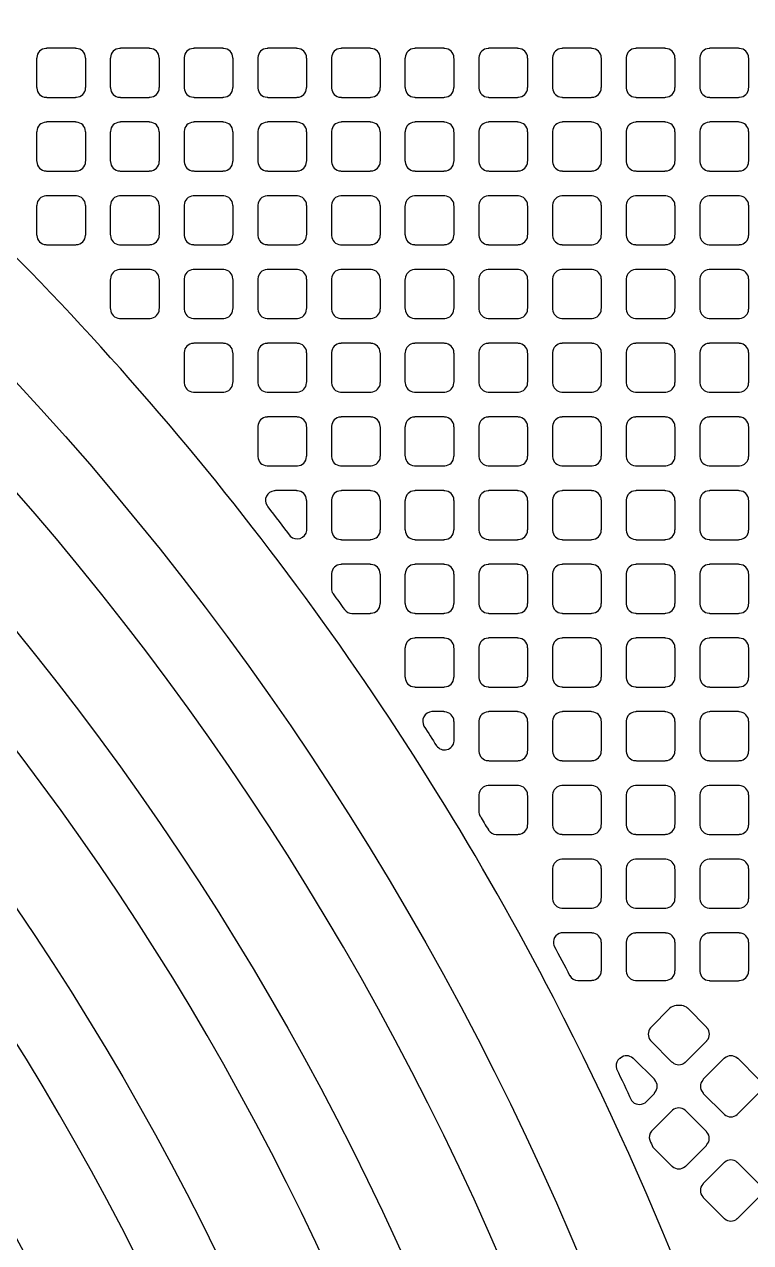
# Model space of a CAD drawing. Extents: x 3811 to 4077, y -444 to -307.
# Drawn here: x 3994.734 to 3996.236, y -387.772 to -385.253 of the extents above; entities that cross this region are included whole.
import ezdxf

# ---------------------------------------------------------------- set-up
doc = ezdxf.new("R2010")
doc.units = 0
doc.layers.add('gbr-dxf', color=7, linetype='Continuous')

msp = doc.modelspace()

# ---------------------------------------------------------------- linework, layer by layer
at = {"layer": 'gbr-dxf', "linetype": 'Continuous'}
for points in [[(3992.0164, -383.2857), (3994.5558, -385.8251, -0.008901), (3994.5575, -385.8268, -0.198817), (3996.3632, -390.1885, -0.009964)], [(3996.3446, -393.5457, -0.19768), (3996.1778, -393.1404, -0.007691), (3996.1778, -393.1384), (3996.1778, -392.4914, -0.189007), (3996.1981, -392.4396, -0.010551), (3996.2002, -392.4375), (3996.2055, -392.4321, 0.168586), (3996.2108, -392.4201), (3996.2108, -390.1886, -0.009921), (3996.2108, -390.1859, 0.198805), (3994.448, -385.9329, -0.008527), (3994.4465, -385.9312), (3991.9084, -383.3931, -0.047409)], [(3991.7589, -383.5087), (3994.3264, -386.0762, -0.008541), (3994.328, -386.0778, -0.198904), (3996.0331, -390.1944, -0.009964), (3996.033, -390.1971), (3996.033, -393.371, -0.009957), (3996.0331, -393.3738, 0.198888), (3996.1228, -393.5904, -0.013799), (3996.1255, -393.5933), (3996.28, -393.7478, -0.008651)], [(3996.7069, -394.0779, -0.198008), (3996.1757, -393.8589, -0.009097), (3996.1739, -393.8572), (3996.0149, -393.6982, -0.015037), (3996.0119, -393.695, -0.19468), (3995.8807, -393.3768, -0.010745), (3995.8806, -393.3738), (3995.8806, -390.1964, -0.007697), (3995.8806, -390.1945, -0.011768), (3995.8807, -390.1911, 0.198646), (3994.2219, -386.1872, -0.008795), (3994.2202, -386.1856), (3991.6493, -383.6147, -0.041071)], [(3991.5087, -383.7362), (3994.0498, -386.2772, -0.013686), (3994.0527, -386.28, -0.198913), (3995.7011, -390.2594, -0.007684), (3995.7011, -390.2614), (3995.7011, -393.4162, -0.007344), (3995.701, -393.418, 0.198037), (3995.8555, -393.789, -0.008541), (3995.8571, -393.7907), (3996.0772, -394.0108, -0.01376), (3996.0801, -394.0135, 0.19883), (3996.4194, -394.154, -0.007665)], [(3996.4173, -394.3064, -0.196204), (3995.9754, -394.1243, -0.01471), (3995.9722, -394.1214), (3995.7477, -393.8968, -0.009258), (3995.746, -393.895, -0.197955), (3995.5486, -393.4162, -0.007691), (3995.5487, -393.4142), (3995.5487, -390.2595, -0.007639), (3995.5487, -390.2575, 0.198631), (3993.9477, -386.3906, -0.013852), (3993.9448, -386.3878), (3991.3972, -383.8402, -0.041025)], [(3991.3235, -384.0691), (3993.8351, -386.5808, -0.019676), (3993.8373, -386.5828, -0.198904), (3995.3346, -390.1977, -0.01087), (3995.3345, -390.1991), (3995.3345, -393.3908, -0.010722), (3995.3345, -393.3921, 0.198521), (3995.5908, -394.0095, -0.012506), (3995.592, -394.0107), (3995.7125, -394.1312, -0.019717), (3995.7146, -394.1332, 0.198972), (3996.3165, -394.3826, -0.010857)], [(3996.3151, -394.4588, -0.197764), (3995.6627, -394.1891, -0.01972), (3995.6606, -394.1871), (3995.5369, -394.0634, -0.012236), (3995.5358, -394.0623, -0.198468), (3995.2583, -393.3908, -0.01087), (3995.2583, -393.3894), (3995.2583, -390.1977, -0.010844), (3995.2584, -390.1964, 0.19869), (3993.7854, -386.6386, -0.019288), (3993.7833, -386.6367), (3991.2677, -384.1211, -0.042856)], [(3991.1243, -384.3089), (3993.665, -386.8495, -0.01212), (3993.6661, -386.8507, -0.198692), (3995.0297, -390.1417, -0.016823), (3995.0298, -390.1441), (3995.0298, -390.1441, -0.01087), (3995.0297, -390.1455), (3995.0297, -393.4355, -0.010757), (3995.0297, -393.4368, 0.198637), (3995.3439, -394.1939, -0.012534), (3995.3451, -394.1951), (3995.4, -394.2501, -0.019705), (3995.4021, -394.252, 0.198958), (3996.0851, -394.535, -0.01087), (3996.0865, -394.535), (3997.8888, -394.535, -0.014192)], [(3997.8868, -394.6112), (3996.0851, -394.6112, -0.011022), (3996.0837, -394.6112, -0.197884), (3995.3503, -394.3079, -0.019695), (3995.3482, -394.306), (3995.29, -394.2478, -0.012167), (3995.2889, -394.2467, -0.198591), (3994.9535, -393.4355, -0.01087), (3994.9535, -393.4341), (3994.9535, -390.1461, -0.014135), (3994.9535, -390.1441, 0.19892), (3993.6111, -386.9034, -0.012506), (3993.6099, -386.9022), (3991.0686, -384.3609, -0.042133)], [(3996.3372, -388.5908, 0.055953), (3995.83, -387.2683, -0.032848), (3995.8285, -387.2654, 0.07689), (3994.6818, -385.6991, -0.024028), (3994.6802, -385.6974), (3993.3644, -384.3815, -0.019428)]]:
    msp.add_lwpolyline(points, format="xyb", dxfattribs=at)
for points in [[(3994.7595, -385.3831, -0.095462), (3994.7599, -385.385, 0.393729), (3994.7787, -385.4039, -0.088868), (3994.7805, -385.4042), (3994.8399, -385.4042, -0.098843), (3994.8418, -385.4038, 0.393729), (3994.8607, -385.3849, -0.088868), (3994.861, -385.3832), (3994.861, -385.3238, -0.092621), (3994.8606, -385.322, 0.393729), (3994.8418, -385.3031, -0.09841), (3994.8399, -385.3027), (3994.7807, -385.3027, -0.101214), (3994.7788, -385.3031, 0.393729), (3994.7599, -385.322, -0.09841), (3994.7595, -385.3239)], [(3994.9118, -385.3831, -0.098843), (3994.9123, -385.385, 0.393729), (3994.9311, -385.4039, -0.088868), (3994.9329, -385.4042), (3994.9923, -385.4042, -0.098843), (3994.9942, -385.4038, 0.393729), (3995.0131, -385.3849, -0.09841), (3995.0135, -385.383), (3995.0135, -385.3239, -0.101214), (3995.013, -385.322, 0.393729), (3994.9942, -385.3031, -0.09841), (3994.9923, -385.3027), (3994.9331, -385.3027, -0.101214), (3994.9312, -385.3031, 0.393729), (3994.9123, -385.322, -0.101678), (3994.9118, -385.3239)], [(3995.0643, -385.383, -0.098843), (3995.0648, -385.3849, 0.393729), (3995.0836, -385.4038, -0.09841), (3995.0855, -385.4042), (3995.1447, -385.4042, -0.095462), (3995.1466, -385.4038, 0.393729), (3995.1654, -385.3849, -0.09841), (3995.1659, -385.383), (3995.1659, -385.3239, -0.101214), (3995.1654, -385.322, 0.393729), (3995.1465, -385.3031, -0.101678), (3995.1446, -385.3027), (3995.0856, -385.3027, -0.104567), (3995.0835, -385.3031, 0.393729), (3995.0647, -385.322, -0.088868), (3995.0643, -385.3237)], [(3995.2167, -385.3831, -0.095462), (3995.2171, -385.385, 0.393729), (3995.236, -385.4038, -0.092282), (3995.2378, -385.4042), (3995.2972, -385.4042, -0.089302), (3995.2989, -385.4039, 0.393729), (3995.3178, -385.385, -0.101678), (3995.3183, -385.383), (3995.3183, -385.3237, -0.092621), (3995.3179, -385.3219, 0.393729), (3995.299, -385.3031, -0.095482), (3995.2971, -385.3027), (3995.2379, -385.3027, -0.098843), (3995.236, -385.3031, 0.393729), (3995.2171, -385.322, -0.09841), (3995.2167, -385.3239)], [(3995.3691, -385.3831, -0.095462), (3995.3695, -385.385, 0.393729), (3995.3883, -385.4039, -0.088868), (3995.3901, -385.4042), (3995.4495, -385.4042, -0.098843), (3995.4514, -385.4038, 0.393729), (3995.4703, -385.3849, -0.088868), (3995.4706, -385.3832), (3995.4706, -385.3238, -0.092621), (3995.4702, -385.322, 0.393729), (3995.4514, -385.3031, -0.09841), (3995.4495, -385.3027), (3995.3903, -385.3027, -0.101214), (3995.3884, -385.3031, 0.393729), (3995.3695, -385.322, -0.09841), (3995.3691, -385.3239)], [(3995.5214, -385.3829, -0.104567), (3995.5219, -385.3849, 0.393729), (3995.5408, -385.4038, -0.095482), (3995.5426, -385.4042), (3995.602, -385.4042, -0.092621), (3995.6037, -385.4038, 0.393729), (3995.6226, -385.385, -0.104195), (3995.6231, -385.383), (3995.6231, -385.3241, -0.10699), (3995.6226, -385.322, 0.393729), (3995.6037, -385.3031, -0.104195), (3995.6017, -385.3027), (3995.5427, -385.3027, -0.095462), (3995.5408, -385.3031, 0.393729), (3995.522, -385.3219, -0.107228), (3995.5214, -385.324)], [(3995.6739, -385.3831, -0.095462), (3995.6743, -385.3849, 0.393729), (3995.6932, -385.4038, -0.095482), (3995.695, -385.4042), (3995.7544, -385.4042, -0.092621), (3995.7561, -385.4038, 0.393729), (3995.775, -385.385, -0.101678), (3995.7755, -385.383), (3995.7755, -385.324, -0.104567), (3995.775, -385.322, 0.393729), (3995.7561, -385.3031, -0.104195), (3995.7541, -385.3027), (3995.6951, -385.3027, -0.095462), (3995.6932, -385.3031, 0.393729), (3995.6744, -385.3219, -0.09841), (3995.6739, -385.3238)], [(3995.8263, -385.3831, -0.095462), (3995.8267, -385.385, 0.393729), (3995.8456, -385.4038, -0.092282), (3995.8474, -385.4042), (3995.9068, -385.4042, -0.089302), (3995.9085, -385.4039, 0.393729), (3995.9274, -385.385, -0.101678), (3995.9279, -385.383), (3995.9279, -385.3237, -0.092621), (3995.9275, -385.3219, 0.393729), (3995.9086, -385.3031, -0.095482), (3995.9067, -385.3027), (3995.8475, -385.3027, -0.098843), (3995.8456, -385.3031, 0.393729), (3995.8267, -385.322, -0.09841), (3995.8263, -385.3239)], [(3995.9787, -385.383, -0.101214), (3995.9791, -385.3849, 0.393729), (3995.998, -385.4038, -0.095482), (3995.9998, -385.4042), (3996.0592, -385.4042, -0.092621), (3996.0609, -385.4038, 0.393729), (3996.0798, -385.385, -0.095482), (3996.0802, -385.3831), (3996.0802, -385.3239, -0.098843), (3996.0798, -385.322, 0.393729), (3996.0609, -385.3031, -0.104195), (3996.0589, -385.3027), (3995.9999, -385.3027, -0.095462), (3995.998, -385.3031, 0.393729), (3995.9792, -385.3219, -0.104195), (3995.9787, -385.3239)], [(3996.131, -385.3831, -0.098843), (3996.1315, -385.385, 0.393729), (3996.1503, -385.4039, -0.088868), (3996.1521, -385.4042), (3996.2115, -385.4042, -0.098843), (3996.2134, -385.4038, 0.393729), (3996.2323, -385.3849, -0.09841), (3996.2327, -385.383), (3996.2327, -385.3239, -0.101214), (3996.2322, -385.322, 0.393729), (3996.2134, -385.3031, -0.09841), (3996.2115, -385.3027), (3996.1523, -385.3027, -0.101214), (3996.1504, -385.3031, 0.393729), (3996.1315, -385.322, -0.101678), (3996.131, -385.3239)], [(3994.7595, -385.5355, -0.095462), (3994.7599, -385.5374, 0.393729), (3994.7787, -385.5563, -0.09841), (3994.7806, -385.5567), (3994.8397, -385.5567, -0.10699), (3994.8418, -385.5562, 0.393729), (3994.8607, -385.5373, -0.088868), (3994.861, -385.5356), (3994.861, -385.4762, -0.092621), (3994.8606, -385.4744, 0.393729), (3994.8418, -385.4555, -0.101678), (3994.8398, -385.455), (3994.7808, -385.455, -0.104567), (3994.7788, -385.4555, 0.393729), (3994.7599, -385.4744, -0.09841), (3994.7595, -385.4763)], [(3994.9118, -385.5355, -0.098843), (3994.9123, -385.5374, 0.393729), (3994.9311, -385.5563, -0.09841), (3994.933, -385.5567), (3994.9921, -385.5567, -0.10699), (3994.9942, -385.5562, 0.393729), (3995.0131, -385.5373, -0.09841), (3995.0135, -385.5354), (3995.0135, -385.4763, -0.101214), (3995.013, -385.4744, 0.393729), (3994.9942, -385.4555, -0.101678), (3994.9922, -385.455), (3994.9332, -385.455, -0.104567), (3994.9312, -385.4555, 0.393729), (3994.9123, -385.4744, -0.101678), (3994.9118, -385.4763)], [(3995.0643, -385.5354, -0.098843), (3995.0648, -385.5373, 0.393729), (3995.0836, -385.5562, -0.107228), (3995.0857, -385.5567), (3995.1446, -385.5567, -0.104567), (3995.1466, -385.5562, 0.393729), (3995.1654, -385.5373, -0.09841), (3995.1659, -385.5354), (3995.1659, -385.4763, -0.101214), (3995.1654, -385.4744, 0.393729), (3995.1465, -385.4555, -0.104195), (3995.1445, -385.455), (3995.0856, -385.455, -0.10699), (3995.0835, -385.4555, 0.393729), (3995.0647, -385.4744, -0.088868), (3995.0643, -385.4761)], [(3995.2167, -385.5355, -0.095462), (3995.2171, -385.5374, 0.393729), (3995.236, -385.5562, -0.101678), (3995.2379, -385.5567), (3995.297, -385.5567, -0.098843), (3995.2989, -385.5563, 0.393729), (3995.3178, -385.5374, -0.101678), (3995.3183, -385.5354), (3995.3183, -385.4761, -0.092621), (3995.3179, -385.4743, 0.393729), (3995.299, -385.4555, -0.09841), (3995.2971, -385.455), (3995.2379, -385.455, -0.101214), (3995.236, -385.4555, 0.393729), (3995.2171, -385.4744, -0.09841), (3995.2167, -385.4763)], [(3995.3691, -385.5355, -0.095462), (3995.3695, -385.5374, 0.393729), (3995.3883, -385.5563, -0.09841), (3995.3902, -385.5567), (3995.4493, -385.5567, -0.10699), (3995.4514, -385.5562, 0.393729), (3995.4703, -385.5373, -0.088868), (3995.4706, -385.5356), (3995.4706, -385.4762, -0.092621), (3995.4702, -385.4744, 0.393729), (3995.4514, -385.4555, -0.101678), (3995.4494, -385.455), (3995.3904, -385.455, -0.104567), (3995.3884, -385.4555, 0.393729), (3995.3695, -385.4744, -0.09841), (3995.3691, -385.4763)], [(3995.5214, -385.5353, -0.104567), (3995.5219, -385.5373, 0.393729), (3995.5408, -385.5562, -0.104195), (3995.5428, -385.5567), (3995.6018, -385.5567, -0.101214), (3995.6037, -385.5562, 0.393729), (3995.6226, -385.5374, -0.104195), (3995.6231, -385.5354), (3995.6231, -385.4765, -0.10699), (3995.6226, -385.4744, 0.393729), (3995.6037, -385.4555, -0.107228), (3995.6017, -385.455), (3995.5427, -385.455, -0.098843), (3995.5408, -385.4555, 0.393729), (3995.522, -385.4743, -0.107228), (3995.5214, -385.4764)], [(3995.6739, -385.5355, -0.095462), (3995.6743, -385.5373, 0.393729), (3995.6932, -385.5562, -0.104195), (3995.6952, -385.5567), (3995.7542, -385.5567, -0.101214), (3995.7561, -385.5562, 0.393729), (3995.775, -385.5374, -0.101678), (3995.7755, -385.5354), (3995.7755, -385.4764, -0.104567), (3995.775, -385.4744, 0.393729), (3995.7561, -385.4555, -0.107228), (3995.7541, -385.455), (3995.6951, -385.455, -0.098843), (3995.6932, -385.4555, 0.393729), (3995.6744, -385.4743, -0.09841), (3995.6739, -385.4762)], [(3995.8263, -385.5355, -0.095462), (3995.8267, -385.5374, 0.393729), (3995.8456, -385.5562, -0.101678), (3995.8475, -385.5567), (3995.9066, -385.5567, -0.098843), (3995.9085, -385.5563, 0.393729), (3995.9274, -385.5374, -0.101678), (3995.9279, -385.5354), (3995.9279, -385.4761, -0.092621), (3995.9275, -385.4743, 0.393729), (3995.9086, -385.4555, -0.09841), (3995.9067, -385.455), (3995.8475, -385.455, -0.101214), (3995.8456, -385.4555, 0.393729), (3995.8267, -385.4744, -0.09841), (3995.8263, -385.4763)], [(3995.9787, -385.5354, -0.101214), (3995.9791, -385.5373, 0.393729), (3995.998, -385.5562, -0.104195), (3996, -385.5567), (3996.059, -385.5567, -0.101214), (3996.0609, -385.5562, 0.393729), (3996.0798, -385.5374, -0.095482), (3996.0802, -385.5355), (3996.0802, -385.4763, -0.098843), (3996.0798, -385.4744, 0.393729), (3996.0609, -385.4555, -0.107228), (3996.0589, -385.455), (3995.9999, -385.455, -0.098843), (3995.998, -385.4555, 0.393729), (3995.9792, -385.4743, -0.104195), (3995.9787, -385.4763)], [(3996.131, -385.5355, -0.098843), (3996.1315, -385.5374, 0.393729), (3996.1503, -385.5563, -0.09841), (3996.1522, -385.5567), (3996.2113, -385.5567, -0.10699), (3996.2134, -385.5562, 0.393729), (3996.2323, -385.5373, -0.09841), (3996.2327, -385.5354), (3996.2327, -385.4763, -0.101214), (3996.2322, -385.4744, 0.393729), (3996.2134, -385.4555, -0.101678), (3996.2114, -385.455), (3996.1524, -385.455, -0.104567), (3996.1504, -385.4555, 0.393729), (3996.1315, -385.4744, -0.101678), (3996.131, -385.4763)], [(3994.7595, -385.688, -0.119351), (3994.7599, -385.6897, 0.393743), (3994.7788, -385.7086, -0.119092), (3994.7805, -385.7091), (3994.8398, -385.7091, -0.101214), (3994.8418, -385.7086, 0.393729), (3994.8606, -385.6897, -0.092282), (3994.861, -385.688), (3994.861, -385.6286, -0.095462), (3994.8606, -385.6268, 0.393729), (3994.8417, -385.6079, -0.095482), (3994.8399, -385.6075), (3994.7806, -385.6075, -0.098843), (3994.7787, -385.6079, 0.393729), (3994.7599, -385.6268, -0.095482), (3994.7595, -385.6287)], [(3994.9118, -385.6879, -0.098843), (3994.9123, -385.6898, 0.393729), (3994.9311, -385.7087, -0.095482), (3994.933, -385.7091), (3994.9922, -385.7091, -0.104567), (3994.9942, -385.7086, 0.393729), (3995.0131, -385.6897, -0.09841), (3995.0135, -385.6878), (3995.0135, -385.6287, -0.101214), (3995.013, -385.6268, 0.393729), (3994.9942, -385.6079, -0.092282), (3994.9924, -385.6075), (3994.933, -385.6075, -0.095462), (3994.9312, -385.6079, 0.393729), (3994.9123, -385.6268, -0.101678), (3994.9118, -385.6287)], [(3995.0643, -385.6878, -0.098843), (3995.0648, -385.6897, 0.393729), (3995.0836, -385.7086, -0.104195), (3995.0856, -385.7091), (3995.1446, -385.7091, -0.101214), (3995.1466, -385.7086, 0.393729), (3995.1654, -385.6897, -0.09841), (3995.1659, -385.6878), (3995.1659, -385.6287, -0.101214), (3995.1654, -385.6268, 0.393729), (3995.1465, -385.6079, -0.095482), (3995.1447, -385.6075), (3995.0854, -385.6075, -0.098843), (3995.0835, -385.6079, 0.393729), (3995.0647, -385.6268, -0.088868), (3995.0643, -385.6285)], [(3995.2167, -385.6879, -0.095462), (3995.2171, -385.6898, 0.393729), (3995.236, -385.7086, -0.09841), (3995.2379, -385.7091), (3995.2971, -385.7091, -0.095462), (3995.2989, -385.7087, 0.393729), (3995.3178, -385.6898, -0.101678), (3995.3183, -385.6878), (3995.3183, -385.6285, -0.092621), (3995.3179, -385.6267, 0.393729), (3995.299, -385.6079, -0.088868), (3995.2973, -385.6075), (3995.2378, -385.6075, -0.092621), (3995.236, -385.6079, 0.393729), (3995.2171, -385.6268, -0.09841), (3995.2167, -385.6287)], [(3995.3691, -385.6879, -0.095462), (3995.3695, -385.6898, 0.393729), (3995.3883, -385.7087, -0.095482), (3995.3902, -385.7091), (3995.4494, -385.7091, -0.104567), (3995.4514, -385.7086, 0.393729), (3995.4703, -385.6897, -0.088868), (3995.4706, -385.688), (3995.4706, -385.6286, -0.092621), (3995.4702, -385.6268, 0.393729), (3995.4514, -385.6079, -0.092282), (3995.4496, -385.6075), (3995.3902, -385.6075, -0.095462), (3995.3884, -385.6079, 0.393729), (3995.3695, -385.6268, -0.09841), (3995.3691, -385.6287)], [(3995.5214, -385.6877, -0.104567), (3995.5219, -385.6897, 0.393729), (3995.5408, -385.7086, -0.101678), (3995.5427, -385.7091), (3995.6018, -385.7091, -0.098843), (3995.6037, -385.7086, 0.393729), (3995.6226, -385.6898, -0.104195), (3995.6231, -385.6878), (3995.6231, -385.6289, -0.10699), (3995.6226, -385.6268, 0.393729), (3995.6037, -385.6079, -0.09841), (3995.6018, -385.6075), (3995.5425, -385.6075, -0.089302), (3995.5408, -385.6079, 0.393729), (3995.522, -385.6267, -0.107228), (3995.5214, -385.6288)], [(3995.6739, -385.6879, -0.095462), (3995.6743, -385.6897, 0.393729), (3995.6932, -385.7086, -0.101678), (3995.6951, -385.7091), (3995.7542, -385.7091, -0.098843), (3995.7561, -385.7086, 0.393729), (3995.775, -385.6898, -0.101678), (3995.7755, -385.6878), (3995.7755, -385.6288, -0.104567), (3995.775, -385.6268, 0.393729), (3995.7561, -385.6079, -0.09841), (3995.7542, -385.6075), (3995.6949, -385.6075, -0.089302), (3995.6932, -385.6079, 0.393729), (3995.6744, -385.6267, -0.09841), (3995.6739, -385.6286)], [(3995.8263, -385.6879, -0.095462), (3995.8267, -385.6898, 0.393729), (3995.8456, -385.7086, -0.09841), (3995.8475, -385.7091), (3995.9067, -385.7091, -0.095462), (3995.9085, -385.7087, 0.393729), (3995.9274, -385.6898, -0.101678), (3995.9279, -385.6878), (3995.9279, -385.6285, -0.092621), (3995.9275, -385.6267, 0.393729), (3995.9086, -385.6079, -0.088868), (3995.9069, -385.6075), (3995.8474, -385.6075, -0.092621), (3995.8456, -385.6079, 0.393729), (3995.8267, -385.6268, -0.09841), (3995.8263, -385.6287)], [(3995.9787, -385.6878, -0.101214), (3995.9791, -385.6897, 0.393729), (3995.998, -385.7086, -0.101678), (3995.9999, -385.7091), (3996.059, -385.7091, -0.098843), (3996.0609, -385.7086, 0.393729), (3996.0798, -385.6898, -0.095482), (3996.0802, -385.6879), (3996.0802, -385.6287, -0.098843), (3996.0798, -385.6268, 0.393729), (3996.0609, -385.6079, -0.09841), (3996.059, -385.6075), (3995.9997, -385.6075, -0.089302), (3995.998, -385.6079, 0.393729), (3995.9792, -385.6267, -0.104195), (3995.9787, -385.6287)], [(3996.131, -385.6879, -0.098843), (3996.1315, -385.6898, 0.393729), (3996.1503, -385.7087, -0.095482), (3996.1522, -385.7091), (3996.2114, -385.7091, -0.104567), (3996.2134, -385.7086, 0.393729), (3996.2323, -385.6897, -0.09841), (3996.2327, -385.6878), (3996.2327, -385.6287, -0.101214), (3996.2322, -385.6268, 0.393729), (3996.2134, -385.6079, -0.092282), (3996.2116, -385.6075), (3996.1522, -385.6075, -0.095462), (3996.1504, -385.6079, 0.393729), (3996.1315, -385.6268, -0.101678), (3996.131, -385.6287)], [(3994.9118, -385.8403, -0.098843), (3994.9123, -385.8422, 0.393729), (3994.9311, -385.8611, -0.092282), (3994.9329, -385.8615), (3994.9922, -385.8615, -0.101214), (3994.9942, -385.861, 0.393729), (3995.0131, -385.8421, -0.09841), (3995.0135, -385.8402), (3995.0135, -385.7811, -0.101214), (3995.013, -385.7792, 0.393729), (3994.9942, -385.7603, -0.095482), (3994.9923, -385.7599), (3994.9331, -385.7599, -0.098843), (3994.9312, -385.7603, 0.393729), (3994.9123, -385.7792, -0.101678), (3994.9118, -385.7811)], [(3995.0643, -385.8402, -0.098843), (3995.0648, -385.8421, 0.393729), (3995.0836, -385.861, -0.101678), (3995.0856, -385.8615), (3995.1447, -385.8615, -0.098843), (3995.1466, -385.861, 0.393729), (3995.1654, -385.8421, -0.09841), (3995.1659, -385.8402), (3995.1659, -385.7811, -0.101214), (3995.1654, -385.7792, 0.393729), (3995.1465, -385.7603, -0.09841), (3995.1446, -385.7599), (3995.0855, -385.7599, -0.101214), (3995.0835, -385.7603, 0.393729), (3995.0647, -385.7792, -0.088868), (3995.0643, -385.7809)], [(3995.2167, -385.8403, -0.095462), (3995.2171, -385.8422, 0.393729), (3995.236, -385.861, -0.095482), (3995.2378, -385.8615), (3995.2971, -385.8615, -0.092621), (3995.2989, -385.8611, 0.393729), (3995.3178, -385.8422, -0.101678), (3995.3183, -385.8402), (3995.3183, -385.7809, -0.092621), (3995.3179, -385.7791, 0.393729), (3995.299, -385.7603, -0.092282), (3995.2972, -385.7599), (3995.2378, -385.7599, -0.095462), (3995.236, -385.7603, 0.393729), (3995.2171, -385.7792, -0.09841), (3995.2167, -385.7811)], [(3995.3691, -385.8403, -0.095462), (3995.3695, -385.8422, 0.393729), (3995.3883, -385.8611, -0.092282), (3995.3901, -385.8615), (3995.4494, -385.8615, -0.101214), (3995.4514, -385.861, 0.393729), (3995.4703, -385.8421, -0.088868), (3995.4706, -385.8404), (3995.4706, -385.781, -0.092621), (3995.4702, -385.7792, 0.393729), (3995.4514, -385.7603, -0.095482), (3995.4495, -385.7599), (3995.3903, -385.7599, -0.098843), (3995.3884, -385.7603, 0.393729), (3995.3695, -385.7792, -0.09841), (3995.3691, -385.7811)], [(3995.5214, -385.8401, -0.104567), (3995.5219, -385.8421, 0.393729), (3995.5408, -385.861, -0.09841), (3995.5427, -385.8615), (3995.6019, -385.8615, -0.095462), (3995.6037, -385.861, 0.393729), (3995.6226, -385.8422, -0.104195), (3995.6231, -385.8402), (3995.6231, -385.7813, -0.10699), (3995.6226, -385.7792, 0.393729), (3995.6037, -385.7603, -0.101678), (3995.6018, -385.7599), (3995.5426, -385.7599, -0.092621), (3995.5408, -385.7603, 0.393729), (3995.522, -385.7791, -0.107228), (3995.5214, -385.7812)], [(3995.6739, -385.8403, -0.095462), (3995.6743, -385.8421, 0.393729), (3995.6932, -385.861, -0.09841), (3995.6951, -385.8615), (3995.7543, -385.8615, -0.095462), (3995.7561, -385.861, 0.393729), (3995.775, -385.8422, -0.101678), (3995.7755, -385.8402), (3995.7755, -385.7812, -0.104567), (3995.775, -385.7792, 0.393729), (3995.7561, -385.7603, -0.101678), (3995.7542, -385.7599), (3995.695, -385.7599, -0.092621), (3995.6932, -385.7603, 0.393729), (3995.6744, -385.7791, -0.09841), (3995.6739, -385.781)], [(3995.8263, -385.8403, -0.095462), (3995.8267, -385.8422, 0.393729), (3995.8456, -385.861, -0.095482), (3995.8474, -385.8615), (3995.9067, -385.8615, -0.092621), (3995.9085, -385.8611, 0.393729), (3995.9274, -385.8422, -0.101678), (3995.9279, -385.8402), (3995.9279, -385.7809, -0.092621), (3995.9275, -385.7791, 0.393729), (3995.9086, -385.7603, -0.092282), (3995.9068, -385.7599), (3995.8474, -385.7599, -0.095462), (3995.8456, -385.7603, 0.393729), (3995.8267, -385.7792, -0.09841), (3995.8263, -385.7811)], [(3995.9787, -385.8402, -0.101214), (3995.9791, -385.8421, 0.393729), (3995.998, -385.861, -0.09841), (3995.9999, -385.8615), (3996.0591, -385.8615, -0.095462), (3996.0609, -385.861, 0.393729), (3996.0798, -385.8422, -0.095482), (3996.0802, -385.8403), (3996.0802, -385.7811, -0.098843), (3996.0798, -385.7792, 0.393729), (3996.0609, -385.7603, -0.101678), (3996.059, -385.7599), (3995.9998, -385.7599, -0.092621), (3995.998, -385.7603, 0.393729), (3995.9792, -385.7791, -0.104195), (3995.9787, -385.7811)], [(3996.131, -385.8403, -0.098843), (3996.1315, -385.8422, 0.393729), (3996.1503, -385.8611, -0.092282), (3996.1521, -385.8615), (3996.2114, -385.8615, -0.101214), (3996.2134, -385.861, 0.393729), (3996.2323, -385.8421, -0.09841), (3996.2327, -385.8402), (3996.2327, -385.7811, -0.101214), (3996.2322, -385.7792, 0.393729), (3996.2134, -385.7603, -0.095482), (3996.2115, -385.7599), (3996.1523, -385.7599, -0.098843), (3996.1504, -385.7603, 0.393729), (3996.1315, -385.7792, -0.101678), (3996.131, -385.7811)], [(3995.0643, -385.9926, -0.098843), (3995.0648, -385.9945, 0.393729), (3995.0836, -386.0134, -0.09841), (3995.0855, -386.0138), (3995.1447, -386.0138, -0.095462), (3995.1466, -386.0134, 0.393729), (3995.1654, -385.9945, -0.09841), (3995.1659, -385.9926), (3995.1659, -385.9335, -0.101214), (3995.1654, -385.9316, 0.393729), (3995.1465, -385.9127, -0.101678), (3995.1446, -385.9123), (3995.0856, -385.9123, -0.104567), (3995.0835, -385.9127, 0.393729), (3995.0647, -385.9316, -0.088868), (3995.0643, -385.9333)], [(3995.2167, -385.9927, -0.095462), (3995.2171, -385.9946, 0.393729), (3995.236, -386.0134, -0.092282), (3995.2378, -386.0138), (3995.2972, -386.0138, -0.089302), (3995.2989, -386.0135, 0.393729), (3995.3178, -385.9946, -0.101678), (3995.3183, -385.9926), (3995.3183, -385.9333, -0.092621), (3995.3179, -385.9315, 0.393729), (3995.299, -385.9127, -0.095482), (3995.2971, -385.9123), (3995.2379, -385.9123, -0.098843), (3995.236, -385.9127, 0.393729), (3995.2171, -385.9316, -0.09841), (3995.2167, -385.9335)], [(3995.3691, -385.9927, -0.095462), (3995.3695, -385.9946, 0.393729), (3995.3883, -386.0135, -0.088868), (3995.3901, -386.0138), (3995.4495, -386.0138, -0.098843), (3995.4514, -386.0134, 0.393729), (3995.4703, -385.9945, -0.088868), (3995.4706, -385.9928), (3995.4706, -385.9334, -0.092621), (3995.4702, -385.9316, 0.393729), (3995.4514, -385.9127, -0.09841), (3995.4495, -385.9123), (3995.3903, -385.9123, -0.101214), (3995.3884, -385.9127, 0.393729), (3995.3695, -385.9316, -0.09841), (3995.3691, -385.9335)], [(3995.5214, -385.9925, -0.104567), (3995.5219, -385.9945, 0.393729), (3995.5408, -386.0134, -0.095482), (3995.5426, -386.0138), (3995.602, -386.0138, -0.092621), (3995.6037, -386.0134, 0.393729), (3995.6226, -385.9946, -0.104195), (3995.6231, -385.9926), (3995.6231, -385.9337, -0.10699), (3995.6226, -385.9316, 0.393729), (3995.6037, -385.9127, -0.104195), (3995.6017, -385.9123), (3995.5427, -385.9123, -0.095462), (3995.5408, -385.9127, 0.393729), (3995.522, -385.9315, -0.107228), (3995.5214, -385.9336)], [(3995.6739, -385.9927, -0.095462), (3995.6743, -385.9945, 0.393729), (3995.6932, -386.0134, -0.095482), (3995.695, -386.0138), (3995.7544, -386.0138, -0.092621), (3995.7561, -386.0134, 0.393729), (3995.775, -385.9946, -0.101678), (3995.7755, -385.9926), (3995.7755, -385.9336, -0.104567), (3995.775, -385.9316, 0.393729), (3995.7561, -385.9127, -0.104195), (3995.7541, -385.9123), (3995.6951, -385.9123, -0.095462), (3995.6932, -385.9127, 0.393729), (3995.6744, -385.9315, -0.09841), (3995.6739, -385.9334)], [(3995.8263, -385.9927, -0.095462), (3995.8267, -385.9946, 0.393729), (3995.8456, -386.0134, -0.092282), (3995.8474, -386.0138), (3995.9068, -386.0138, -0.089302), (3995.9085, -386.0135, 0.393729), (3995.9274, -385.9946, -0.101678), (3995.9279, -385.9926), (3995.9279, -385.9333, -0.092621), (3995.9275, -385.9315, 0.393729), (3995.9086, -385.9127, -0.095482), (3995.9067, -385.9123), (3995.8475, -385.9123, -0.098843), (3995.8456, -385.9127, 0.393729), (3995.8267, -385.9316, -0.09841), (3995.8263, -385.9335)], [(3995.9787, -385.9926, -0.101214), (3995.9791, -385.9945, 0.393729), (3995.998, -386.0134, -0.095482), (3995.9998, -386.0138), (3996.0592, -386.0138, -0.092621), (3996.0609, -386.0134, 0.393729), (3996.0798, -385.9946, -0.095482), (3996.0802, -385.9927), (3996.0802, -385.9335, -0.098843), (3996.0798, -385.9316, 0.393729), (3996.0609, -385.9127, -0.104195), (3996.0589, -385.9123), (3995.9999, -385.9123, -0.095462), (3995.998, -385.9127, 0.393729), (3995.9792, -385.9315, -0.104195), (3995.9787, -385.9335)], [(3996.131, -385.9927, -0.098843), (3996.1315, -385.9946, 0.393729), (3996.1503, -386.0135, -0.088868), (3996.1521, -386.0138), (3996.2115, -386.0138, -0.098843), (3996.2134, -386.0134, 0.393729), (3996.2323, -385.9945, -0.09841), (3996.2327, -385.9926), (3996.2327, -385.9335, -0.101214), (3996.2322, -385.9316, 0.393729), (3996.2134, -385.9127, -0.09841), (3996.2115, -385.9123), (3996.1523, -385.9123, -0.101214), (3996.1504, -385.9127, 0.393729), (3996.1315, -385.9316, -0.101678), (3996.131, -385.9335)], [(3995.2167, -386.1451, -0.095462), (3995.2171, -386.147, 0.393729), (3995.236, -386.1658, -0.101678), (3995.2379, -386.1663), (3995.297, -386.1663, -0.098843), (3995.2989, -386.1659, 0.393729), (3995.3178, -386.147, -0.101678), (3995.3183, -386.145), (3995.3183, -386.0857, -0.092621), (3995.3179, -386.0839, 0.393729), (3995.299, -386.0651, -0.09841), (3995.2971, -386.0646), (3995.2379, -386.0646, -0.101214), (3995.236, -386.0651, 0.393729), (3995.2171, -386.084, -0.09841), (3995.2167, -386.0859)], [(3995.3691, -386.1451, -0.095462), (3995.3695, -386.147, 0.393729), (3995.3883, -386.1659, -0.09841), (3995.3902, -386.1663), (3995.4493, -386.1663, -0.10699), (3995.4514, -386.1658, 0.393729), (3995.4703, -386.1469, -0.088868), (3995.4706, -386.1452), (3995.4706, -386.0858, -0.092621), (3995.4702, -386.084, 0.393729), (3995.4514, -386.0651, -0.101678), (3995.4494, -386.0646), (3995.3904, -386.0646, -0.104567), (3995.3884, -386.0651, 0.393729), (3995.3695, -386.084, -0.09841), (3995.3691, -386.0859)], [(3995.5214, -386.1449, -0.104567), (3995.5219, -386.1469, 0.393729), (3995.5408, -386.1658, -0.104195), (3995.5428, -386.1663), (3995.6018, -386.1663, -0.101214), (3995.6037, -386.1658, 0.393729), (3995.6226, -386.147, -0.104195), (3995.6231, -386.145), (3995.6231, -386.0861, -0.10699), (3995.6226, -386.084, 0.393729), (3995.6037, -386.0651, -0.107228), (3995.6017, -386.0646), (3995.5427, -386.0646, -0.098843), (3995.5408, -386.0651, 0.393729), (3995.522, -386.0839, -0.107228), (3995.5214, -386.086)], [(3995.6739, -386.1451, -0.095462), (3995.6743, -386.1469, 0.393729), (3995.6932, -386.1658, -0.104195), (3995.6952, -386.1663), (3995.7542, -386.1663, -0.101214), (3995.7561, -386.1658, 0.393729), (3995.775, -386.147, -0.101678), (3995.7755, -386.145), (3995.7755, -386.086, -0.104567), (3995.775, -386.084, 0.393729), (3995.7561, -386.0651, -0.107228), (3995.7541, -386.0646), (3995.6951, -386.0646, -0.098843), (3995.6932, -386.0651, 0.393729), (3995.6744, -386.0839, -0.09841), (3995.6739, -386.0858)], [(3995.8263, -386.1451, -0.095462), (3995.8267, -386.147, 0.393729), (3995.8456, -386.1658, -0.101678), (3995.8475, -386.1663), (3995.9066, -386.1663, -0.098843), (3995.9085, -386.1659, 0.393729), (3995.9274, -386.147, -0.101678), (3995.9279, -386.145), (3995.9279, -386.0857, -0.092621), (3995.9275, -386.0839, 0.393729), (3995.9086, -386.0651, -0.09841), (3995.9067, -386.0646), (3995.8475, -386.0646, -0.101214), (3995.8456, -386.0651, 0.393729), (3995.8267, -386.084, -0.09841), (3995.8263, -386.0859)], [(3995.9787, -386.145, -0.101214), (3995.9791, -386.1469, 0.393729), (3995.998, -386.1658, -0.104195), (3996, -386.1663), (3996.059, -386.1663, -0.101214), (3996.0609, -386.1658, 0.393729), (3996.0798, -386.147, -0.095482), (3996.0802, -386.1451), (3996.0802, -386.0859, -0.098843), (3996.0798, -386.084, 0.393729), (3996.0609, -386.0651, -0.107228), (3996.0589, -386.0646), (3995.9999, -386.0646, -0.098843), (3995.998, -386.0651, 0.393729), (3995.9792, -386.0839, -0.104195), (3995.9787, -386.0859)], [(3996.131, -386.1451, -0.098843), (3996.1315, -386.147, 0.393729), (3996.1503, -386.1659, -0.09841), (3996.1522, -386.1663), (3996.2113, -386.1663, -0.10699), (3996.2134, -386.1658, 0.393729), (3996.2323, -386.1469, -0.09841), (3996.2327, -386.145), (3996.2327, -386.0859, -0.101214), (3996.2322, -386.084, 0.393729), (3996.2134, -386.0651, -0.101678), (3996.2114, -386.0646), (3996.1524, -386.0646, -0.104567), (3996.1504, -386.0651, 0.393729), (3996.1315, -386.084, -0.101678), (3996.131, -386.0859)], [(3995.2361, -386.248, -0.074162), (3995.2376, -386.251, -0.002998), (3995.2839, -386.3111, 0.619209), (3995.3183, -386.2998), (3995.3183, -386.2384, -0.101214), (3995.3178, -386.2364, 0.393729), (3995.2989, -386.2175, -0.09841), (3995.297, -386.2171), (3995.2538, -386.2171, -0.066096), (3995.2509, -386.2177, 0.582395)], [(3995.3691, -386.2975, -0.095462), (3995.3695, -386.2994, 0.393729), (3995.3883, -386.3183, -0.095482), (3995.3902, -386.3187), (3995.4494, -386.3187, -0.104567), (3995.4514, -386.3182, 0.393729), (3995.4703, -386.2993, -0.088868), (3995.4706, -386.2976), (3995.4706, -386.2382, -0.092621), (3995.4702, -386.2364, 0.393729), (3995.4514, -386.2175, -0.092282), (3995.4496, -386.2171), (3995.3902, -386.2171, -0.095462), (3995.3884, -386.2175, 0.393729), (3995.3695, -386.2364, -0.09841), (3995.3691, -386.2383)], [(3995.5214, -386.2973, -0.104567), (3995.5219, -386.2993, 0.393729), (3995.5408, -386.3182, -0.101678), (3995.5427, -386.3187), (3995.6018, -386.3187, -0.098843), (3995.6037, -386.3182, 0.393729), (3995.6226, -386.2994, -0.104195), (3995.6231, -386.2974), (3995.6231, -386.2385, -0.10699), (3995.6226, -386.2364, 0.393729), (3995.6037, -386.2175, -0.09841), (3995.6018, -386.2171), (3995.5425, -386.2171, -0.089302), (3995.5408, -386.2175, 0.393729), (3995.522, -386.2363, -0.107228), (3995.5214, -386.2384)], [(3995.6739, -386.2975, -0.095462), (3995.6743, -386.2993, 0.393729), (3995.6932, -386.3182, -0.101678), (3995.6951, -386.3187), (3995.7542, -386.3187, -0.098843), (3995.7561, -386.3182, 0.393729), (3995.775, -386.2994, -0.101678), (3995.7755, -386.2974), (3995.7755, -386.2384, -0.104567), (3995.775, -386.2364, 0.393729), (3995.7561, -386.2175, -0.09841), (3995.7542, -386.2171), (3995.6949, -386.2171, -0.089302), (3995.6932, -386.2175, 0.393729), (3995.6744, -386.2363, -0.09841), (3995.6739, -386.2382)], [(3995.8263, -386.2975, -0.095462), (3995.8267, -386.2994, 0.393729), (3995.8456, -386.3182, -0.09841), (3995.8475, -386.3187), (3995.9067, -386.3187, -0.095462), (3995.9085, -386.3183, 0.393729), (3995.9274, -386.2994, -0.101678), (3995.9279, -386.2974), (3995.9279, -386.2381, -0.092621), (3995.9275, -386.2363, 0.393729), (3995.9086, -386.2175, -0.088868), (3995.9069, -386.2171), (3995.8474, -386.2171, -0.092621), (3995.8456, -386.2175, 0.393729), (3995.8267, -386.2364, -0.09841), (3995.8263, -386.2383)], [(3995.9787, -386.2974, -0.101214), (3995.9791, -386.2993, 0.393729), (3995.998, -386.3182, -0.101678), (3995.9999, -386.3187), (3996.059, -386.3187, -0.098843), (3996.0609, -386.3182, 0.393729), (3996.0798, -386.2994, -0.095482), (3996.0802, -386.2975), (3996.0802, -386.2383, -0.098843), (3996.0798, -386.2364, 0.393729), (3996.0609, -386.2175, -0.09841), (3996.059, -386.2171), (3995.9997, -386.2171, -0.089302), (3995.998, -386.2175, 0.393729), (3995.9792, -386.2363, -0.104195), (3995.9787, -386.2383)], [(3996.131, -386.2975, -0.098843), (3996.1315, -386.2994, 0.393729), (3996.1503, -386.3183, -0.095482), (3996.1522, -386.3187), (3996.2114, -386.3187, -0.104567), (3996.2134, -386.3182, 0.393729), (3996.2323, -386.2993, -0.09841), (3996.2327, -386.2974), (3996.2327, -386.2383, -0.101214), (3996.2322, -386.2364, 0.393729), (3996.2134, -386.2175, -0.092282), (3996.2116, -386.2171), (3996.1522, -386.2171, -0.095462), (3996.1504, -386.2175, 0.393729), (3996.1315, -386.2364, -0.101678), (3996.131, -386.2383)], [(3995.3691, -386.4193, -0.047179), (3995.3691, -386.4197, 0.139613), (3995.3725, -386.4301, -0.067431), (3995.3728, -386.4307, -0.001615), (3995.396, -386.4629, -0.055575), (3995.3964, -386.4633, 0.223154), (3995.4115, -386.4711), (3995.4495, -386.4711, -0.095462), (3995.4513, -386.4706, 0.393729), (3995.4702, -386.4518, -0.095482), (3995.4706, -386.4499), (3995.4706, -386.3907, -0.098843), (3995.4702, -386.3888, 0.393729), (3995.4513, -386.3699, -0.101678), (3995.4494, -386.3695), (3995.3902, -386.3695, -0.092621), (3995.3884, -386.3699, 0.393729), (3995.3696, -386.3887, -0.104195), (3995.3691, -386.3907)], [(3995.5214, -386.4497, -0.104567), (3995.5219, -386.4517, 0.393729), (3995.5408, -386.4706, -0.09841), (3995.5427, -386.4711), (3995.6019, -386.4711, -0.095462), (3995.6037, -386.4706, 0.393729), (3995.6226, -386.4518, -0.104195), (3995.6231, -386.4498), (3995.6231, -386.3909, -0.10699), (3995.6226, -386.3888, 0.393729), (3995.6037, -386.3699, -0.101678), (3995.6018, -386.3695), (3995.5426, -386.3695, -0.092621), (3995.5408, -386.3699, 0.393729), (3995.522, -386.3887, -0.107228), (3995.5214, -386.3908)], [(3995.6739, -386.4499, -0.095462), (3995.6743, -386.4517, 0.393729), (3995.6932, -386.4706, -0.09841), (3995.6951, -386.4711), (3995.7543, -386.4711, -0.095462), (3995.7561, -386.4706, 0.393729), (3995.775, -386.4518, -0.101678), (3995.7755, -386.4498), (3995.7755, -386.3908, -0.104567), (3995.775, -386.3888, 0.393729), (3995.7561, -386.3699, -0.101678), (3995.7542, -386.3695), (3995.695, -386.3695, -0.092621), (3995.6932, -386.3699, 0.393729), (3995.6744, -386.3887, -0.09841), (3995.6739, -386.3906)], [(3995.8263, -386.4499, -0.095462), (3995.8267, -386.4518, 0.393729), (3995.8456, -386.4706, -0.095482), (3995.8474, -386.4711), (3995.9067, -386.4711, -0.092621), (3995.9085, -386.4707, 0.393729), (3995.9274, -386.4518, -0.101678), (3995.9279, -386.4498), (3995.9279, -386.3905, -0.092621), (3995.9275, -386.3887, 0.393729), (3995.9086, -386.3699, -0.092282), (3995.9068, -386.3695), (3995.8474, -386.3695, -0.095462), (3995.8456, -386.3699, 0.393729), (3995.8267, -386.3888, -0.09841), (3995.8263, -386.3907)], [(3995.9787, -386.4498, -0.101214), (3995.9791, -386.4517, 0.393729), (3995.998, -386.4706, -0.09841), (3995.9999, -386.4711), (3996.0591, -386.4711, -0.095462), (3996.0609, -386.4706, 0.393729), (3996.0798, -386.4518, -0.095482), (3996.0802, -386.4499), (3996.0802, -386.3907, -0.098843), (3996.0798, -386.3888, 0.393729), (3996.0609, -386.3699, -0.101678), (3996.059, -386.3695), (3995.9998, -386.3695, -0.092621), (3995.998, -386.3699, 0.393729), (3995.9792, -386.3887, -0.104195), (3995.9787, -386.3907)], [(3996.131, -386.4499, -0.098843), (3996.1315, -386.4518, 0.393729), (3996.1503, -386.4707, -0.092282), (3996.1521, -386.4711), (3996.2114, -386.4711, -0.101214), (3996.2134, -386.4706, 0.393729), (3996.2323, -386.4517, -0.09841), (3996.2327, -386.4498), (3996.2327, -386.3907, -0.101214), (3996.2322, -386.3888, 0.393729), (3996.2134, -386.3699, -0.095482), (3996.2115, -386.3695), (3996.1523, -386.3695, -0.098843), (3996.1504, -386.3699, 0.393729), (3996.1315, -386.3888, -0.101678), (3996.131, -386.3907)], [(3995.5214, -386.6021, -0.104567), (3995.5219, -386.6041, 0.393729), (3995.5408, -386.623, -0.095482), (3995.5426, -386.6234), (3995.602, -386.6234, -0.092621), (3995.6037, -386.623, 0.393729), (3995.6226, -386.6042, -0.104195), (3995.6231, -386.6022), (3995.6231, -386.5433, -0.10699), (3995.6226, -386.5412, 0.393729), (3995.6037, -386.5223, -0.104195), (3995.6017, -386.5219), (3995.5427, -386.5219, -0.095462), (3995.5408, -386.5223, 0.393729), (3995.522, -386.5411, -0.107228), (3995.5214, -386.5432)], [(3995.6739, -386.6023, -0.095462), (3995.6743, -386.6041, 0.393729), (3995.6932, -386.623, -0.095482), (3995.695, -386.6234), (3995.7544, -386.6234, -0.092621), (3995.7561, -386.623, 0.393729), (3995.775, -386.6042, -0.101678), (3995.7755, -386.6022), (3995.7755, -386.5432, -0.104567), (3995.775, -386.5412, 0.393729), (3995.7561, -386.5223, -0.104195), (3995.7541, -386.5219), (3995.6951, -386.5219, -0.095462), (3995.6932, -386.5223, 0.393729), (3995.6744, -386.5411, -0.09841), (3995.6739, -386.543)], [(3995.8263, -386.6023, -0.095462), (3995.8267, -386.6042, 0.393729), (3995.8456, -386.623, -0.092282), (3995.8474, -386.6234), (3995.9068, -386.6234, -0.089302), (3995.9085, -386.6231, 0.393729), (3995.9274, -386.6042, -0.101678), (3995.9279, -386.6022), (3995.9279, -386.5429, -0.092621), (3995.9275, -386.5411, 0.393729), (3995.9086, -386.5223, -0.095482), (3995.9067, -386.5219), (3995.8475, -386.5219, -0.098843), (3995.8456, -386.5223, 0.393729), (3995.8267, -386.5412, -0.09841), (3995.8263, -386.5431)], [(3995.9787, -386.6022, -0.101214), (3995.9791, -386.6041, 0.393729), (3995.998, -386.623, -0.095482), (3995.9998, -386.6234), (3996.0592, -386.6234, -0.092621), (3996.0609, -386.623, 0.393729), (3996.0798, -386.6042, -0.095482), (3996.0802, -386.6023), (3996.0802, -386.5431, -0.098843), (3996.0798, -386.5412, 0.393729), (3996.0609, -386.5223, -0.104195), (3996.0589, -386.5219), (3995.9999, -386.5219, -0.095462), (3995.998, -386.5223, 0.393729), (3995.9792, -386.5411, -0.104195), (3995.9787, -386.5431)], [(3996.131, -386.6023, -0.098843), (3996.1315, -386.6042, 0.393729), (3996.1503, -386.6231, -0.088868), (3996.1521, -386.6234), (3996.2115, -386.6234, -0.098843), (3996.2134, -386.623, 0.393729), (3996.2323, -386.6041, -0.09841), (3996.2327, -386.6022), (3996.2327, -386.5431, -0.101214), (3996.2322, -386.5412, 0.393729), (3996.2134, -386.5223, -0.09841), (3996.2115, -386.5219), (3996.1523, -386.5219, -0.101214), (3996.1504, -386.5223, 0.393729), (3996.1315, -386.5412, -0.101678), (3996.131, -386.5431)], [(3995.5606, -386.7041), (3995.5606, -386.7042, -0.001938), (3995.5867, -386.7448), (3995.5868, -386.7449, 0.684439), (3995.6231, -386.7353), (3995.6231, -386.6955, -0.101214), (3995.6226, -386.6936, 0.393729), (3995.6038, -386.6747, -0.101678), (3995.6018, -386.6742), (3995.577, -386.6742), (3995.5768, -386.6742, 0.553848)], [(3995.6739, -386.7547, -0.095462), (3995.6743, -386.7565, 0.393729), (3995.6932, -386.7754, -0.104195), (3995.6952, -386.7759), (3995.7542, -386.7759, -0.101214), (3995.7561, -386.7754, 0.393729), (3995.775, -386.7566, -0.101678), (3995.7755, -386.7546), (3995.7755, -386.6956, -0.104567), (3995.775, -386.6936, 0.393729), (3995.7561, -386.6747, -0.107228), (3995.7541, -386.6742), (3995.6951, -386.6742, -0.098843), (3995.6932, -386.6747, 0.393729), (3995.6744, -386.6935, -0.09841), (3995.6739, -386.6954)], [(3995.8263, -386.7547, -0.095462), (3995.8267, -386.7566, 0.393729), (3995.8456, -386.7754, -0.101678), (3995.8475, -386.7759), (3995.9066, -386.7759, -0.098843), (3995.9085, -386.7755, 0.393729), (3995.9274, -386.7566, -0.101678), (3995.9279, -386.7546), (3995.9279, -386.6953, -0.092621), (3995.9275, -386.6935, 0.393729), (3995.9086, -386.6747, -0.09841), (3995.9067, -386.6742), (3995.8475, -386.6742, -0.101214), (3995.8456, -386.6747, 0.393729), (3995.8267, -386.6936, -0.09841), (3995.8263, -386.6955)], [(3995.9787, -386.7546, -0.101214), (3995.9791, -386.7565, 0.393729), (3995.998, -386.7754, -0.104195), (3996, -386.7759), (3996.059, -386.7759, -0.101214), (3996.0609, -386.7754, 0.393729), (3996.0798, -386.7566, -0.095482), (3996.0802, -386.7547), (3996.0802, -386.6955, -0.098843), (3996.0798, -386.6936, 0.393729), (3996.0609, -386.6747, -0.107228), (3996.0589, -386.6742), (3995.9999, -386.6742, -0.098843), (3995.998, -386.6747, 0.393729), (3995.9792, -386.6935, -0.104195), (3995.9787, -386.6955)], [(3996.131, -386.7547, -0.098843), (3996.1315, -386.7566, 0.393729), (3996.1503, -386.7755, -0.09841), (3996.1522, -386.7759), (3996.2113, -386.7759, -0.10699), (3996.2134, -386.7754, 0.393729), (3996.2323, -386.7565, -0.09841), (3996.2327, -386.7546), (3996.2327, -386.6955, -0.101214), (3996.2322, -386.6936, 0.393729), (3996.2134, -386.6747, -0.101678), (3996.2114, -386.6742), (3996.1524, -386.6742, -0.104567), (3996.1504, -386.6747, 0.393729), (3996.1315, -386.6936, -0.101678), (3996.131, -386.6955)], [(3995.6739, -386.8808, 0.11221), (3995.6764, -386.8893, -0.054905), (3995.6766, -386.8898, -0.001397), (3995.694, -386.9188, -0.04013), (3995.6942, -386.9191, 0.245642), (3995.7103, -386.9283), (3995.7542, -386.9283, -0.098843), (3995.7561, -386.9278, 0.393729), (3995.775, -386.909, -0.101678), (3995.7755, -386.907), (3995.7755, -386.848, -0.104567), (3995.775, -386.846, 0.393729), (3995.7561, -386.8271, -0.09841), (3995.7542, -386.8267), (3995.6949, -386.8267, -0.089302), (3995.6932, -386.8271, 0.393729), (3995.6744, -386.8459, -0.09841), (3995.6739, -386.8478)], [(3995.8263, -386.9071, -0.095462), (3995.8267, -386.909, 0.393729), (3995.8456, -386.9278, -0.09841), (3995.8475, -386.9283), (3995.9067, -386.9283, -0.095462), (3995.9085, -386.9279, 0.393729), (3995.9274, -386.909, -0.101678), (3995.9279, -386.907), (3995.9279, -386.8477, -0.092621), (3995.9275, -386.8459, 0.393729), (3995.9086, -386.8271, -0.088868), (3995.9069, -386.8267), (3995.8474, -386.8267, -0.092621), (3995.8456, -386.8271, 0.393729), (3995.8267, -386.846, -0.09841), (3995.8263, -386.8479)], [(3995.9787, -386.907, -0.101214), (3995.9791, -386.9089, 0.393729), (3995.998, -386.9278, -0.101678), (3995.9999, -386.9283), (3996.059, -386.9283, -0.098843), (3996.0609, -386.9278, 0.393729), (3996.0798, -386.909, -0.095482), (3996.0802, -386.9071), (3996.0802, -386.8479, -0.098843), (3996.0798, -386.846, 0.393729), (3996.0609, -386.8271, -0.09841), (3996.059, -386.8267), (3995.9997, -386.8267, -0.089302), (3995.998, -386.8271, 0.393729), (3995.9792, -386.8459, -0.104195), (3995.9787, -386.8479)], [(3996.131, -386.9071, -0.098843), (3996.1315, -386.909, 0.393729), (3996.1503, -386.9279, -0.095482), (3996.1522, -386.9283), (3996.2114, -386.9283, -0.104567), (3996.2134, -386.9278, 0.393729), (3996.2323, -386.9089, -0.09841), (3996.2327, -386.907), (3996.2327, -386.8479, -0.101214), (3996.2322, -386.846, 0.393729), (3996.2134, -386.8271, -0.092282), (3996.2116, -386.8267), (3996.1522, -386.8267, -0.095462), (3996.1504, -386.8271, 0.393729), (3996.1315, -386.846, -0.101678), (3996.131, -386.8479)], [(3995.8263, -387.0595, -0.095462), (3995.8267, -387.0614, 0.393729), (3995.8456, -387.0802, -0.095482), (3995.8474, -387.0807), (3995.9067, -387.0807, -0.092621), (3995.9085, -387.0803, 0.393729), (3995.9274, -387.0614, -0.101678), (3995.9279, -387.0594), (3995.9279, -387.0001, -0.092621), (3995.9275, -386.9983, 0.393729), (3995.9086, -386.9795, -0.092282), (3995.9068, -386.9791), (3995.8474, -386.9791, -0.095462), (3995.8456, -386.9795, 0.393729), (3995.8267, -386.9984, -0.09841), (3995.8263, -387.0003)], [(3995.9787, -387.0594, -0.101214), (3995.9791, -387.0613, 0.393729), (3995.998, -387.0802, -0.09841), (3995.9999, -387.0807), (3996.0591, -387.0807, -0.095462), (3996.0609, -387.0802, 0.393729), (3996.0798, -387.0614, -0.095482), (3996.0802, -387.0595), (3996.0802, -387.0003, -0.098843), (3996.0798, -386.9984, 0.393729), (3996.0609, -386.9795, -0.101678), (3996.059, -386.9791), (3995.9998, -386.9791, -0.092621), (3995.998, -386.9795, 0.393729), (3995.9792, -386.9983, -0.104195), (3995.9787, -387.0003)], [(3996.131, -387.0595, -0.098843), (3996.1315, -387.0614, 0.393729), (3996.1503, -387.0803, -0.092282), (3996.1521, -387.0807), (3996.2114, -387.0807, -0.101214), (3996.2134, -387.0802, 0.393729), (3996.2323, -387.0613, -0.09841), (3996.2327, -387.0594), (3996.2327, -387.0003, -0.101214), (3996.2322, -386.9984, 0.393729), (3996.2134, -386.9795, -0.095482), (3996.2115, -386.9791), (3996.1523, -386.9791, -0.098843), (3996.1504, -386.9795, 0.393729), (3996.1315, -386.9984, -0.101678), (3996.131, -387.0003)], [(3995.8292, -387.1578, -0.002773), (3995.862, -387.2197, -0.040942), (3995.8622, -387.22, 0.259607), (3995.8789, -387.2301), (3995.9066, -387.2301, -0.094377), (3995.9085, -387.2297, 0.39466), (3995.9274, -387.2108, -0.099881), (3995.9279, -387.2089), (3995.9279, -387.1525, -0.092621), (3995.9275, -387.1507, 0.393729), (3995.9086, -387.1319, -0.095482), (3995.9067, -387.1315), (3995.8446, -387.1315, 0.450664)], [(3995.9787, -387.209, -0.099469), (3995.9791, -387.211, 0.393474), (3995.9979, -387.2298, -0.099732), (3995.9999, -387.2303), (3996.0591, -387.2304, -0.093884), (3996.0609, -387.23, 0.393978), (3996.0798, -387.2111, -0.097139), (3996.0802, -387.2092), (3996.0802, -387.1525, -0.089302), (3996.0799, -387.1507, 0.393729), (3996.061, -387.1319, -0.095482), (3996.0591, -387.1315), (3995.9999, -387.1315, -0.098843), (3995.998, -387.1319, 0.393729), (3995.9791, -387.1508, -0.101678), (3995.9787, -387.1527)], [(3996.131, -387.2092, -0.102616), (3996.1315, -387.2112, 0.393659), (3996.1504, -387.2301, -0.099806), (3996.1523, -387.2305), (3996.2115, -387.2306, -0.093719), (3996.2133, -387.2302, 0.39379), (3996.2322, -387.2113, -0.105749), (3996.2327, -387.2093), (3996.2327, -387.1526, -0.098843), (3996.2323, -387.1507, 0.393729), (3996.2134, -387.1319, -0.095482), (3996.2115, -387.1315), (3996.1523, -387.1315, -0.098843), (3996.1504, -387.1319, 0.393729), (3996.1315, -387.1508, -0.104195), (3996.131, -387.1528)], [(3996.0295, -387.354, -0.096625), (3996.0305, -387.3557), (3996.0729, -387.3982, -0.107961), (3996.0748, -387.3992, 0.37981), (3996.1008, -387.3992, -0.095956), (3996.1024, -387.3983), (3996.1451, -387.3556, -0.096332), (3996.1461, -387.354, 0.379423), (3996.1461, -387.328, -0.095866), (3996.1451, -387.3264), (3996.1063, -387.2876, -0.040727), (3996.1061, -387.2874, 0.171993), (3996.0938, -387.2821), (3996.0825, -387.282, 0.182112), (3996.0694, -387.2874), (3996.0305, -387.3264, -0.096627), (3996.0295, -387.3281, 0.379731)], [(3995.9589, -387.4126, -0.002864), (3995.9899, -387.478, 0.40787), (3996.018, -387.4827), (3996.0373, -387.4634, -0.096332), (3996.0382, -387.4618, 0.37981), (3996.0382, -387.4358, -0.083317), (3996.0373, -387.4344), (3995.9944, -387.3915, -0.088202), (3995.9929, -387.3906, 0.379232), (3995.967, -387.3905, -0.096031), (3995.9654, -387.3915), (3995.962, -387.3949, 0.234974)], [(3996.1373, -387.4618, -0.100399), (3996.1383, -387.4636), (3996.1808, -387.5061, -0.09693), (3996.1825, -387.507, 0.378966), (3996.2084, -387.5071, -0.095883), (3996.2101, -387.5061), (3996.2529, -387.4633, -0.095296), (3996.2538, -387.4617, 0.378402), (3996.2539, -387.4358, -0.095528), (3996.2529, -387.4342), (3996.2103, -387.3916, -0.100093), (3996.2086, -387.3906, 0.37947), (3996.1826, -387.3906, -0.096723), (3996.181, -387.3916), (3996.1383, -387.4342, -0.096857), (3996.1373, -387.4359, 0.379731)], [(3996.0278, -387.5605, -0.000771), (3996.0342, -387.5748), (3996.0731, -387.6137, -0.100871), (3996.0748, -387.6147, 0.378973), (3996.1007, -387.6147, -0.096031), (3996.1024, -387.6137), (3996.145, -387.5712, -0.095394), (3996.1459, -387.5695, 0.378515), (3996.1459, -387.5436, -0.092061), (3996.145, -387.5421), (3996.1023, -387.4994, -0.096328), (3996.1007, -387.4984, 0.379112), (3996.0748, -387.4984, -0.096614), (3996.0731, -387.4994), (3996.0311, -387.5414, 0.256617)], [(3996.1373, -387.6772, -0.095783), (3996.1383, -387.6788), (3996.181, -387.7216, -0.091364), (3996.1826, -387.7225, 0.379299), (3996.2085, -387.7225, -0.096625), (3996.2102, -387.7215), (3996.2528, -387.6789, -0.096111), (3996.2537, -387.6773, 0.37981), (3996.2537, -387.6513, -0.083792), (3996.2529, -387.6499), (3996.21, -387.607, -0.088779), (3996.2085, -387.6061, 0.379022), (3996.1826, -387.6061, -0.096514), (3996.1809, -387.6071), (3996.1383, -387.6497, -0.095824), (3996.1373, -387.6513, 0.378625)]]:
    msp.add_lwpolyline(points, format="xyb", close=True, dxfattribs=at)

doc.saveas('drawing.dxf')
